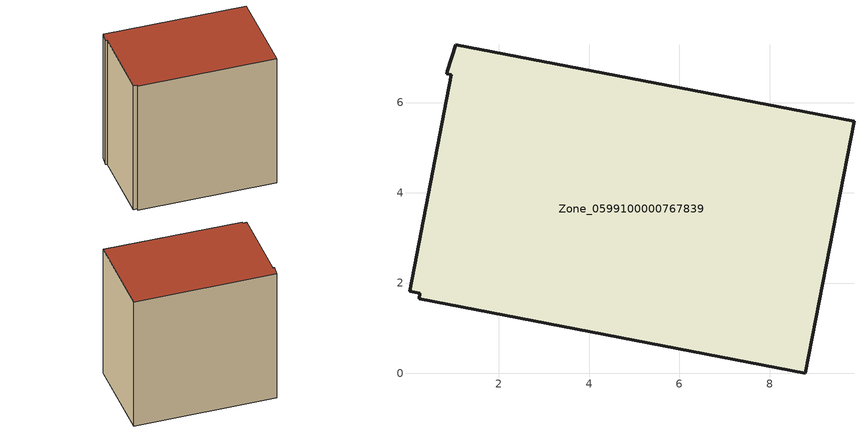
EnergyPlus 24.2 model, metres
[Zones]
Zone_0599100000767839
 floor ground (C_G): 0.02,1.82 0.95,6.62 0.85,6.64 0.86,6.69 1.05,7.28 9.87,5.59 8.79,0 0.24,1.65 0.25,1.77 z0
 wall outside (C_F): 8.79,0 9.87,5.59 1.05,7.28 0.86,6.69 0.85,6.64 0.95,6.62 0.02,1.82 0.25,1.77 0.24,1.65 8.79,0 z0:9.04
 roof outside (C_R): 0.95,6.62 0.02,1.82 0.25,1.77 0.24,1.65 8.79,0 9.87,5.59 1.05,7.28 0.86,6.69 0.85,6.64 z9.04
[BUILDING]
Pand.0599100000767839: North Axis=0; Terrain=City; Loads Convergence Tolerance Value=0.04; Temperature Convergence Tolerance Value=0.4; Solar Distribution=FullExterior; Maximum Number of Warmup Days=25; Minimum Number of Warmup Days=1
[Site:Location]
Rotterdam.The.Hague.AP_ZH_NLD Design_Conditions: Latitude=51.96; Longitude=4.45; Time Zone=1; Elevation=-4.5
[SITE:GROUNDTEMPERATURE:BUILDINGSURFACE]
18, 18, 18, 18, 18, 18, 18, 18, 18, 18, 18, 18
[MATERIAL] Thermal Absorptance=0.9; Solar Absorptance=0.7; Visible Absorptance=0.7
Name | Roughness | Thickness | Conductivity | Density | Specific Heat
G.TC.2006-2014 | MediumSmooth | 0.15 | 0.06 | 540 | 1210
F.TC.2006-2014 | Rough | 0.3 | 0.12 | 1920 | 840
R.TC.2006-2014 | MediumRough | 0.2 | 0.08 | 1500 | 1000
[CONSTRUCTION]
C_G: G.TC.2006-2014
C_F: F.TC.2006-2014
C_R: R.TC.2006-2014
[ZONE]
Zone_0599100000767839: Type=1; Multiplier=1; Ceiling Height=Autocalculate; Volume=Autocalculate; Floor Area=autocalculate; Part of Total Floor Area=Yes
[ZONEINFILTRATION:DESIGNFLOWRATE]
Infil_Zone_0599100000767839: Zone or ZoneList or Space or SpaceList=Zone_0599100000767839; Schedule=AlwaysOn; Design Flow Rate Calculation Method=Flow/Area; Flow Rate per Floor Area=0.0015; Constant Term Coefficient=1; Temperature Term Coefficient=0; Velocity Term Coefficient=0; Velocity Squared Term Coefficient=0
[HVACTEMPLATE:ZONE:IDEALLOADSAIRSYSTEM]
Zone_0599100000767839: Maximum Heating Supply Air Temperature=50; Minimum Cooling Supply Air Temperature=13; Maximum Heating Supply Air Humidity Ratio=0.0156; Minimum Cooling Supply Air Humidity Ratio=0.0077; Heating Limit=NoLimit; Cooling Limit=NoLimit; Dehumidification Control Type=ConstantSensibleHeatRatio; Cooling Sensible Heat Ratio=0.7; Dehumidification Setpoint=60; Humidification Control Type=None; Humidification Setpoint=30; Outdoor Air Method=None; Outdoor Air Flow Rate per Person=0.00944; Outdoor Air Flow Rate per Zone Floor Area=0; Outdoor Air Flow Rate per Zone=0; Demand Controlled Ventilation Type=None; Outdoor Air Economizer Type=NoEconomizer; Heat Recovery Type=None; Sensible Heat Recovery Effectiveness=0.7; Latent Heat Recovery Effectiveness=0.65
[ZONECONTROL:THERMOSTAT]
ThermostatControl_Zone_0599100000767839: Zone or ZoneList=Zone_0599100000767839; Control Type Schedule=DualSetpointControlType; Control 1=Thermostat_Zone_0599100000767839; Temperature Difference Between Cutout And Setpoint=0
[THERMOSTATSETPOINT:DUALSETPOINT]
Thermostat_Zone_0599100000767839: Heating Setpoint Temperature Schedule=HeatingSetpoint_Zone_0599100000767839; Cooling Setpoint Temperature Schedule=CoolingSetpoint_Zone_0599100000767839
[SCHEDULE:COMPACT]
HeatingSetpoint_Zone_0599100000767839: Through: 12/31, For: AllDays, Until: 24:00, 21
CoolingSetpoint_Zone_0599100000767839: Through: 12/31, For: AllDays, Until: 24:00, 24
DualSetpointControlType: Through: 12/31, For: AllDays, Until: 24:00, 4
AlwaysOn: Through: 12/31, For: AllDays, Until: 24:00, 1
